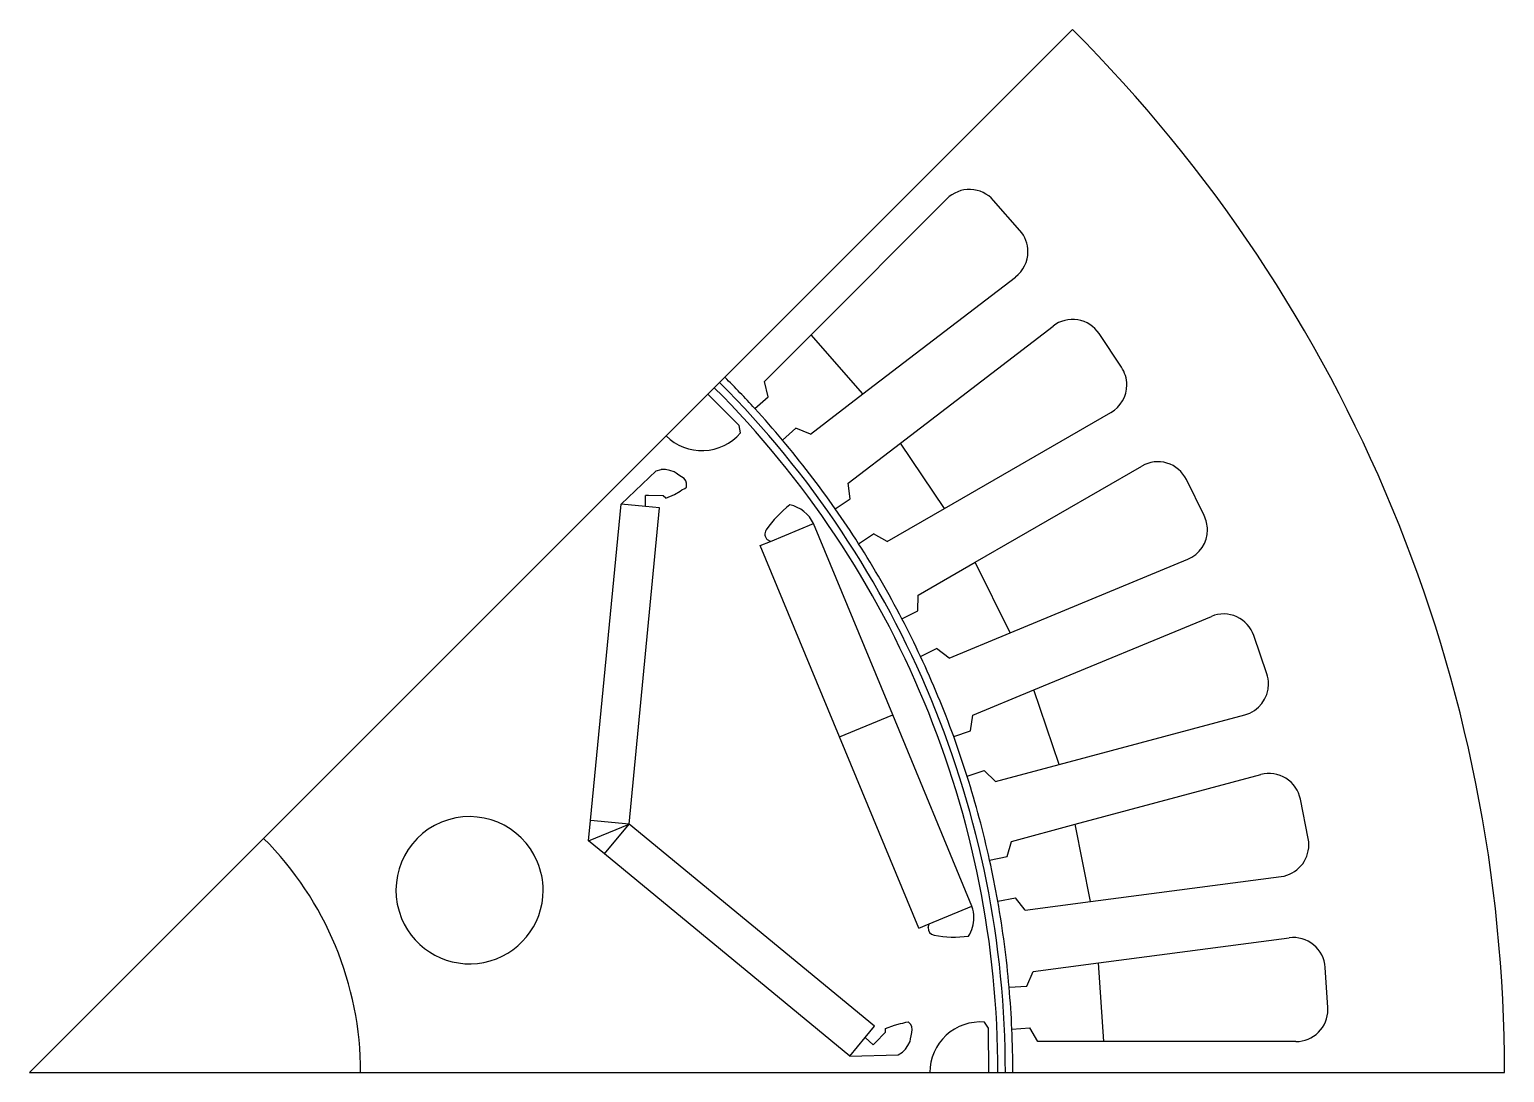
# Model space of a CAD drawing. Extents: x 0 to 99, y 0 to 70.
import ezdxf

# ---------------------------------------------------------------- set-up
doc = ezdxf.new("R2010")
doc.units = 0

msp = doc.modelspace()

# ---------------------------------------------------------------- linework, layer by layer
at = {"linetype": 'Continuous'}
for p, q in [((46.669, 46.669), (70.004, 70.004)), ((52.454, 49.519), (61.573, 58.639)), ((66.48, 56.507), (64.701, 58.536)), ((55.942, 45.541), (66.174, 53.392)), ((49.323, 46.388), (52.454, 49.519)), ((55.942, 45.541), (52.454, 49.519)), ((58.468, 42.249), (68.7, 50.1)), ((73.287, 47.346), (71.788, 49.59)), ((46.315, 46.315), (46.669, 46.669)), ((45.524, 45.524), (45.962, 45.962)), ((45.962, 45.962), (46.315, 46.315)), ((49.585, 45.356), (49.323, 46.388)), ((52.429, 42.846), (55.942, 45.541)), ((42.729, 42.729), (45.524, 45.524)), ((47.624, 43.416), (45.524, 45.524)), ((48.682, 44.565), (49.585, 45.356)), ((61.408, 37.85), (72.577, 44.298)), ((15.715, 15.715), (42.729, 42.729)), ((47.715, 42.931), (47.624, 43.416)), ((50.538, 42.449), (51.44, 43.24)), ((52.429, 42.846), (51.44, 43.24)), ((54.955, 39.553), (58.468, 42.249)), ((61.408, 37.85), (58.468, 42.249)), ((63.483, 34.256), (74.652, 40.704)), ((39.707, 38.155), (42.072, 40.385)), ((42.072, 40.385), (42.398, 40.473)), ((42.69, 40.468), (42.398, 40.473)), ((42.968, 40.396), (42.69, 40.468)), ((43.259, 40.321), (42.968, 40.396)), ((43.408, 40.218), (43.259, 40.321)), ((43.583, 40.097), (43.408, 40.218)), ((43.762, 39.974), (43.583, 40.097)), ((43.931, 39.857), (43.762, 39.974)), ((44.05, 39.71), (43.931, 39.857)), ((44.104, 39.557), (44.05, 39.71)), ((78.84, 37.375), (77.646, 39.796)), ((41.334, 37.999), (41.345, 38.731)), ((41.553, 38.728), (41.345, 38.731)), ((42.534, 38.713), (41.553, 38.728)), ((42.712, 38.546), (42.534, 38.713)), ((42.712, 38.546), (43.302, 38.796)), ((43.302, 38.796), (43.672, 39.01)), ((43.672, 39.01), (43.79, 39.112)), ((43.79, 39.112), (43.978, 39.189)), ((43.978, 39.189), (44.1, 39.29)), ((44.1, 39.29), (44.101, 39.402)), ((44.101, 39.402), (44.104, 39.557)), ((55.081, 38.496), (54.955, 39.553)), ((37.663, 16.922), (39.707, 38.155)), ((41.334, 37.999), (39.707, 38.155)), ((40.251, 16.672), (42.295, 37.906)), ((42.295, 37.906), (41.334, 37.999)), ((54.083, 37.829), (55.081, 38.496)), ((57.573, 35.636), (61.408, 37.85)), ((49.746, 35.649), (52.619, 36.84)), ((57.938, 23.999), (52.619, 36.84)), ((49.051, 35.362), (49.746, 35.649)), ((49.746, 35.649), (49.531, 35.761)), ((55.646, 35.489), (56.644, 36.156)), ((57.573, 35.636), (56.644, 36.156)), ((54.37, 22.521), (49.051, 35.362)), ((59.648, 32.042), (63.483, 34.256)), ((65.823, 29.511), (63.483, 34.256)), ((65.823, 29.511), (77.738, 34.446)), ((59.634, 30.977), (59.648, 32.042)), ((58.558, 30.446), (59.634, 30.977)), ((67.411, 25.677), (79.326, 30.612)), ((61.732, 27.816), (65.823, 29.511)), ((83.044, 26.765), (82.177, 29.32)), ((59.802, 27.923), (60.879, 28.453)), ((61.732, 27.816), (60.879, 28.453)), ((63.32, 23.982), (67.411, 25.677)), ((69.112, 20.667), (67.411, 25.677)), ((54.37, 22.521), (57.938, 23.999)), ((63.257, 11.158), (57.938, 23.999)), ((63.167, 22.928), (63.32, 23.982)), ((69.112, 20.667), (81.569, 24.005)), ((62.031, 22.543), (63.167, 22.928)), ((59.689, 9.68), (54.37, 22.521)), ((62.935, 19.878), (64.072, 20.264)), ((64.834, 19.521), (64.072, 20.264)), ((64.834, 19.521), (69.112, 20.667)), ((70.186, 16.658), (82.643, 19.996)), ((85.827, 15.696), (85.301, 18.343)), ((37.53, 15.546), (37.663, 16.922)), ((40.251, 16.672), (37.663, 16.922)), ((37.53, 15.546), (40.251, 16.672)), ((38.597, 14.666), (40.251, 16.672)), ((56.711, 3.104), (40.251, 16.672)), ((65.909, 15.512), (70.186, 16.658)), ((71.218, 11.469), (70.186, 16.658)), ((0, 0), (15.715, 15.715)), ((38.597, 14.666), (37.53, 15.546)), ((65.62, 14.487), (65.909, 15.512)), ((55.057, 1.097), (38.597, 14.666)), ((64.443, 14.253), (65.62, 14.487)), ((71.218, 11.469), (84.004, 13.152)), ((60.384, 9.968), (63.257, 11.158)), ((64.992, 11.493), (66.169, 11.727)), ((66.828, 10.891), (66.169, 11.727)), ((66.828, 10.891), (71.218, 11.469)), ((59.689, 9.68), (60.384, 9.968)), ((60.311, 9.737), (60.384, 9.968)), ((71.76, 7.354), (84.546, 9.038)), ((67.369, 6.776), (71.76, 7.354)), ((72.106, 2.075), (71.76, 7.354)), ((87.142, 4.359), (86.965, 7.052)), ((66.949, 5.798), (67.369, 6.776)), ((65.752, 5.72), (66.949, 5.798)), ((56.097, 2.358), (56.711, 3.104)), ((57.458, 2.945), (58.052, 3.186)), ((58.052, 3.186), (58.465, 3.297)), ((58.465, 3.297), (58.62, 3.308)), ((58.62, 3.308), (58.808, 3.387)), ((58.808, 3.387), (58.965, 3.401)), ((59.046, 3.323), (58.965, 3.401)), ((59.157, 3.215), (59.046, 3.323)), ((59.227, 3.069), (59.157, 3.215)), ((59.247, 2.881), (59.227, 3.069)), ((64.375, 2.976), (64.096, 3.382)), ((64.381, 0), (64.375, 2.976)), ((65.936, 2.912), (67.133, 2.99)), ((67.678, 2.075), (67.133, 2.99)), ((55.057, 1.097), (56.097, 2.358)), ((56.622, 1.848), (56.097, 2.358)), ((56.622, 1.848), (56.767, 1.998)), ((56.767, 1.998), (57.45, 2.702)), ((57.45, 2.702), (57.458, 2.945)), ((58.947, 1.818), (59.1, 2.078)), ((59.1, 2.078), (59.132, 2.256)), ((59.132, 2.256), (59.171, 2.466)), ((59.171, 2.466), (59.21, 2.679)), ((59.21, 2.679), (59.247, 2.881)), ((72.106, 2.075), (67.678, 2.075)), ((85.002, 2.075), (72.106, 2.075)), ((55.057, 1.097), (58.306, 1.193)), ((58.306, 1.193), (58.599, 1.362)), ((58.599, 1.362), (58.801, 1.571)), ((58.801, 1.571), (58.947, 1.818)), ((0, 0), (22.225, 0)), ((22.225, 0), (60.428, 0)), ((60.428, 0), (64.381, 0)), ((64.381, 0), (65, 0)), ((65, 0), (65.5, 0)), ((65.5, 0), (66, 0)), ((66, 0), (99, 0))]:
    msp.add_line(p, q, dxfattribs=at)
for centre, radius, start, end in [((0, 0), 99, 0, 45), ((63.089, 57.123), 2.144, 41.25, 135.00001), ((64.869, 55.093), 2.144, 0, 41.25), ((64.869, 55.093), 2.144, 307.49999, 0), ((70.005, 48.399), 2.144, 33.75, 127.50001), ((0, 0), 66, 42.47153, 45), ((71.505, 46.155), 2.144, 0, 33.75), ((0, 0), 65, 0, 45), ((0, 0), 65.5, 0, 45), ((71.505, 46.155), 2.144, 299.99999, 0), ((0, 0), 66, 40.02847, 42.47153), ((45.129, 45.127), 3.392, 224.98129, 319.65921), ((0, 0), 66, 34.97153, 40.02847), ((75.724, 38.848), 2.144, 26.25, 120.00001), ((55.31, 32.441), 7.086, 127.06602, 145.8306), ((50.551, 35.858), 2.29, 25.39364, 77.68798), ((0, 0), 66, 32.52847, 34.97153), ((76.917, 36.427), 2.144, 0, 26.25), ((49.863, 36.138), 0.503, 145.83065, 228.67261), ((76.917, 36.427), 2.144, 292.49999, 0), ((0, 0), 66, 27.47153, 32.52847), ((80.146, 28.631), 2.144, 18.75, 112.50001), ((0, 0), 66, 25.02847, 27.47153), ((0, 0), 66, 19.97153, 25.02847), ((81.014, 26.075), 2.144, 0, 18.75), ((81.014, 26.075), 2.144, 284.99999, 0), ((0, 0), 66, 17.52847, 19.97153), ((0, 0), 66, 12.47153, 17.52847), ((83.198, 17.925), 2.144, 11.25, 105.00001), ((29.536, 12.234), 4.94, 22.5, 202.5), ((0, 0), 22.225, 0, 45), ((83.724, 15.278), 2.144, 277.49999, 0), ((83.724, 15.278), 2.144, 0, 11.25), ((29.536, 12.234), 4.94, 0, 22.5), ((0, 0), 66, 10.02847, 12.47153), ((29.536, 12.234), 4.94, 202.5, 0), ((61.1, 10.39), 2.29, 0, 19.60637), ((0, 0), 66, 4.97153, 10.02847), ((61.1, 10.39), 2.29, 327.31201, 0), ((60.812, 9.705), 0.503, 176.32742, 259.1693), ((62.049, 16.171), 7.086, 259.16942, 277.934), ((84.826, 6.912), 2.144, 3.75, 97.50001), ((0, 0), 66, 2.52847, 4.97153), ((85.002, 4.219), 2.144, 269.99999, 0), ((85.002, 4.219), 2.144, 0, 3.75), ((63.821, 0.001), 3.392, 85.3408, 180.01873), ((0, 0), 66, 0, 2.52847)]:
    msp.add_arc(centre, radius, start, end, dxfattribs=at)

doc.saveas('drawing.dxf')
